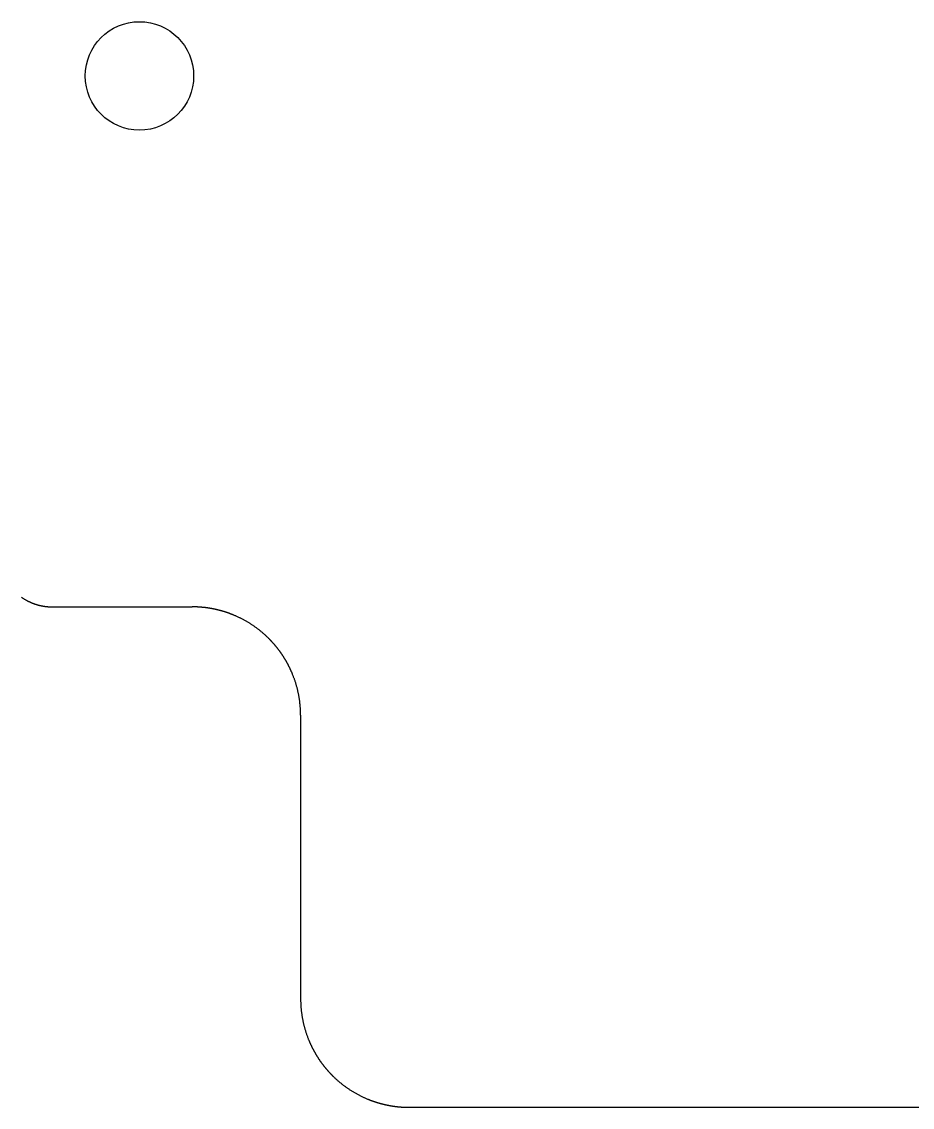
# Model space of a CAD drawing. Header units: millimetres. Extents: x -10 to 277, y -95 to 18.
# Drawn here: x 226.43 to 242.87, y -95.23 to -75.2 of the extents above; entities that cross this region are included whole.
import ezdxf

# ---------------------------------------------------------------- set-up
doc = ezdxf.new("R2010")
doc.units = ezdxf.units.MM
doc.header["$MEASUREMENT"] = 0
doc.layers.add('BLACK', color=7, linetype='CONTINUOUS')
doc.layers.add('Edge.Cuts', color=53, linetype='CONTINUOUS')

msp = doc.modelspace()

# ---------------------------------------------------------------- linework, layer by layer
at = {"layer": 'BLACK'}
msp.add_circle((228.6, -76.2), 1, dxfattribs=at)
at = {"layer": 'Edge.Cuts', "linetype": 'Continuous'}
for p, q in [((226.420351, -85.815502), (226.427717, -85.820576)), ((226.427717, -85.820576), (226.435129, -85.825585)), ((226.435129, -85.825585), (226.442586, -85.830527)), ((226.442586, -85.830527), (226.450086, -85.835403)), ((226.450086, -85.835403), (226.457631, -85.840211)), ((226.457631, -85.840211), (226.465218, -85.844953)), ((226.465218, -85.844953), (226.472848, -85.849626)), ((226.472848, -85.849626), (226.48052, -85.854231)), ((226.48052, -85.854231), (226.488233, -85.858768)), ((226.488233, -85.858768), (226.495986, -85.863235)), ((226.495986, -85.863235), (226.503779, -85.867634)), ((226.503779, -85.867634), (226.511611, -85.871962)), ((226.511611, -85.871962), (226.519482, -85.87622)), ((226.519482, -85.87622), (226.523431, -85.878323)), ((226.523431, -85.878323), (226.52739, -85.880408)), ((226.52739, -85.880408), (226.531358, -85.882476)), ((226.531358, -85.882476), (226.535336, -85.884525)), ((226.535336, -85.884525), (226.539323, -85.886557)), ((226.539323, -85.886557), (226.543318, -85.888571)), ((226.543318, -85.888571), (226.547323, -85.890567)), ((226.547323, -85.890567), (226.551336, -85.892546)), ((226.551336, -85.892546), (226.555359, -85.894506)), ((226.555359, -85.894506), (226.55939, -85.896448)), ((226.55939, -85.896448), (226.563429, -85.898372)), ((226.563429, -85.898372), (226.567478, -85.900278)), ((226.567478, -85.900278), (226.571534, -85.902166)), ((226.571534, -85.902166), (226.575599, -85.904036)), ((226.575599, -85.904036), (226.579673, -85.905888)), ((226.579673, -85.905888), (226.583754, -85.907721)), ((226.583754, -85.907721), (226.587844, -85.909536)), ((226.587844, -85.909536), (226.591942, -85.911333)), ((226.591942, -85.911333), (226.596047, -85.913112)), ((226.596047, -85.913112), (226.600161, -85.914872)), ((226.600161, -85.914872), (226.604282, -85.916613)), ((226.604282, -85.916613), (226.608411, -85.918336)), ((226.608411, -85.918336), (226.612548, -85.920041)), ((226.612548, -85.920041), (226.616692, -85.921727)), ((226.616692, -85.921727), (226.620843, -85.923395)), ((226.620843, -85.923395), (226.625003, -85.925044)), ((226.625003, -85.925044), (226.629168, -85.926674)), ((226.629168, -85.926674), (226.633342, -85.928286)), ((226.633342, -85.928286), (226.637522, -85.929878)), ((226.637522, -85.929878), (226.64171, -85.931453)), ((226.64171, -85.931453), (226.645904, -85.933008)), ((226.645904, -85.933008), (226.650106, -85.934545)), ((226.650106, -85.934545), (226.654314, -85.936063)), ((226.654314, -85.936063), (226.658529, -85.937562)), ((226.658529, -85.937562), (226.66275, -85.939041)), ((226.66275, -85.939041), (226.666978, -85.940503)), ((226.666978, -85.940503), (226.671212, -85.941945)), ((226.671212, -85.941945), (226.675453, -85.943368)), ((226.675453, -85.943368), (226.679699, -85.944772)), ((226.679699, -85.944772), (226.683953, -85.946157)), ((226.683953, -85.946157), (226.688211, -85.947523)), ((226.688211, -85.947523), (226.692477, -85.94887)), ((226.692477, -85.94887), (226.696747, -85.950198)), ((226.696747, -85.950198), (226.701024, -85.951507)), ((226.701024, -85.951507), (226.705306, -85.952797)), ((226.705306, -85.952797), (226.709595, -85.954067)), ((226.709595, -85.954067), (226.713888, -85.955318)), ((226.713888, -85.955318), (226.718188, -85.95655)), ((226.718188, -85.95655), (226.722492, -85.957763)), ((226.722492, -85.957763), (226.726802, -85.958956)), ((226.726802, -85.958956), (226.731117, -85.96013)), ((226.731117, -85.96013), (226.735438, -85.961285)), ((226.735438, -85.961285), (226.739762, -85.96242)), ((226.739762, -85.96242), (226.744093, -85.963536)), ((226.744093, -85.963536), (226.748428, -85.964632)), ((226.748428, -85.964632), (226.752768, -85.96571)), ((226.752768, -85.96571), (226.757112, -85.966767)), ((226.757112, -85.966767), (226.761462, -85.967805)), ((226.761462, -85.967805), (226.765816, -85.968824)), ((226.765816, -85.968824), (226.770175, -85.969823)), ((226.770175, -85.969823), (226.774537, -85.970803)), ((226.774537, -85.970803), (226.778905, -85.971763)), ((226.778905, -85.971763), (226.783275, -85.972704)), ((226.783275, -85.972704), (226.787651, -85.973625)), ((226.787651, -85.973625), (226.79203, -85.974526)), ((226.79203, -85.974526), (226.796414, -85.975408)), ((226.796414, -85.975408), (226.800801, -85.97627)), ((226.800801, -85.97627), (226.805193, -85.977113)), ((226.805193, -85.977113), (226.809587, -85.977935)), ((226.809587, -85.977935), (226.813987, -85.978739)), ((226.813987, -85.978739), (226.818388, -85.979522)), ((226.818388, -85.979522), (226.822795, -85.980286)), ((226.822795, -85.980286), (226.827203, -85.98103)), ((226.827203, -85.98103), (226.831616, -85.981754)), ((226.831616, -85.981754), (226.836031, -85.982459)), ((226.836031, -85.982459), (226.840451, -85.983144)), ((226.840451, -85.983144), (226.844872, -85.983809)), ((226.844872, -85.983809), (226.849298, -85.984454)), ((226.849298, -85.984454), (226.853725, -85.985079)), ((226.853725, -85.985079), (226.858157, -85.985685)), ((226.858157, -85.985685), (226.86259, -85.986271)), ((226.86259, -85.986271), (226.867027, -85.986837)), ((226.867027, -85.986837), (226.871465, -85.987383)), ((226.871465, -85.987383), (226.875908, -85.98791)), ((226.875908, -85.98791), (226.880351, -85.988416)), ((226.880351, -85.988416), (226.884798, -85.988903)), ((226.884798, -85.988903), (226.889246, -85.989369)), ((226.889246, -85.989369), (226.893698, -85.989816)), ((226.893698, -85.989816), (226.89815, -85.990243)), ((226.89815, -85.990243), (226.902607, -85.99065)), ((226.902607, -85.99065), (226.907063, -85.991037)), ((226.907063, -85.991037), (226.911523, -85.991404)), ((226.911523, -85.991404), (226.915984, -85.991752)), ((226.915984, -85.991752), (226.920448, -85.992079)), ((226.920448, -85.992079), (226.924912, -85.992386)), ((226.924912, -85.992386), (226.929379, -85.992674)), ((226.929379, -85.992674), (226.933846, -85.992941)), ((226.933846, -85.992941), (226.938317, -85.993189)), ((226.938317, -85.993189), (226.942787, -85.993416)), ((226.942787, -85.993416), (226.94726, -85.993624)), ((226.94726, -85.993624), (226.951733, -85.993811)), ((226.951733, -85.993811), (226.956209, -85.993979)), ((226.956209, -85.993979), (226.960684, -85.994127)), ((226.960684, -85.994127), (226.965162, -85.994254)), ((226.965162, -85.994254), (226.96964, -85.994362)), ((226.96964, -85.994362), (226.97412, -85.994449)), ((226.97412, -85.994449), (226.978599, -85.994517)), ((226.978599, -85.994517), (226.983081, -85.994565)), ((226.983081, -85.994565), (226.9915, -85.9946)), ((226.9915, -85.9946), (229.575, -85.9946)), ((229.577309, -85.994601), (229.575, -85.9946)), ((229.58364, -85.994619), (229.577309, -85.994601)), ((229.589969, -85.994656), (229.58364, -85.994619)), ((229.596299, -85.994713), (229.589969, -85.994656)), ((229.602627, -85.994791), (229.596299, -85.994713)), ((229.608957, -85.994888), (229.602627, -85.994791)), ((229.615284, -85.995005), (229.608957, -85.994888)), ((229.621612, -85.995143), (229.615284, -85.995005)), ((229.627937, -85.9953), (229.621612, -85.995143)), ((229.634264, -85.995477), (229.627937, -85.9953)), ((229.640588, -85.995675), (229.634264, -85.995477)), ((229.646912, -85.995892), (229.640588, -85.995675)), ((229.653235, -85.996129), (229.646912, -85.995892)), ((229.659557, -85.996387), (229.653235, -85.996129)), ((229.665877, -85.996664), (229.659557, -85.996387)), ((229.672198, -85.996961), (229.665877, -85.996664)), ((229.678516, -85.997278), (229.672198, -85.996961)), ((229.684834, -85.997616), (229.678516, -85.997278)), ((229.69115, -85.997973), (229.684834, -85.997616)), ((229.697465, -85.99835), (229.69115, -85.997973)), ((229.703778, -85.998747), (229.697465, -85.99835)), ((229.710091, -85.999164), (229.703778, -85.998747)), ((229.7164, -85.999601), (229.710091, -85.999164)), ((229.72271, -86.000058), (229.7164, -85.999601)), ((229.729017, -86.000535), (229.72271, -86.000058)), ((229.735323, -86.001032), (229.729017, -86.000535)), ((229.741627, -86.001549), (229.735323, -86.001032)), ((229.74793, -86.002085), (229.741627, -86.001549)), ((229.754229, -86.002642), (229.74793, -86.002085)), ((229.760528, -86.003219), (229.754229, -86.002642)), ((229.766824, -86.003815), (229.760528, -86.003219)), ((229.773119, -86.004431), (229.766824, -86.003815)), ((229.779411, -86.005068), (229.773119, -86.004431)), ((229.785702, -86.005724), (229.779411, -86.005068)), ((229.79199, -86.0064), (229.785702, -86.005724)), ((229.798276, -86.007096), (229.79199, -86.0064)), ((229.804559, -86.007812), (229.798276, -86.007096)), ((229.810841, -86.008547), (229.804559, -86.007812)), ((229.81712, -86.009303), (229.810841, -86.008547)), ((229.823397, -86.010078), (229.81712, -86.009303)), ((229.82967, -86.010874), (229.823397, -86.010078)), ((229.835942, -86.011689), (229.82967, -86.010874)), ((229.84221, -86.012524), (229.835942, -86.011689)), ((229.848477, -86.013379), (229.84221, -86.012524)), ((229.854739, -86.014253), (229.848477, -86.013379)), ((229.861, -86.015148), (229.854739, -86.014253)), ((229.867257, -86.016062), (229.861, -86.015148)), ((229.873512, -86.016996), (229.867257, -86.016062)), ((229.879764, -86.017949), (229.873512, -86.016996)), ((229.886013, -86.018923), (229.879764, -86.017949)), ((229.892258, -86.019916), (229.886013, -86.018923)), ((229.8985, -86.020929), (229.892258, -86.019916)), ((229.904739, -86.021962), (229.8985, -86.020929)), ((229.910975, -86.023015), (229.904739, -86.021962)), ((229.917207, -86.024087), (229.910975, -86.023015)), ((229.923436, -86.025179), (229.917207, -86.024087)), ((229.929661, -86.026291), (229.923436, -86.025179)), ((229.935884, -86.027422), (229.929661, -86.026291)), ((229.942102, -86.028573), (229.935884, -86.027422)), ((229.948317, -86.029744), (229.942102, -86.028573)), ((229.954528, -86.030934), (229.948317, -86.029744)), ((229.960735, -86.032144), (229.954528, -86.030934)), ((229.966938, -86.033374), (229.960735, -86.032144)), ((229.973138, -86.034623), (229.966938, -86.033374)), ((229.979333, -86.035892), (229.973138, -86.034623)), ((229.985525, -86.037181), (229.979333, -86.035892)), ((229.991712, -86.038489), (229.985525, -86.037181)), ((229.997896, -86.039816), (229.991712, -86.038489)), ((230.004075, -86.041164), (229.997896, -86.039816)), ((230.01025, -86.04253), (230.004075, -86.041164)), ((230.01642, -86.043917), (230.01025, -86.04253)), ((230.022587, -86.045323), (230.01642, -86.043917)), ((230.028748, -86.046748), (230.022587, -86.045323)), ((230.034906, -86.048193), (230.028748, -86.046748)), ((230.041058, -86.049657), (230.034906, -86.048193)), ((230.047207, -86.051141), (230.041058, -86.049657)), ((230.05335, -86.052644), (230.047207, -86.051141)), ((230.059489, -86.054167), (230.05335, -86.052644)), ((230.065622, -86.055709), (230.059489, -86.054167)), ((230.071751, -86.05727), (230.065622, -86.055709)), ((230.077875, -86.058851), (230.071751, -86.05727)), ((230.083995, -86.060451), (230.077875, -86.058851)), ((230.090108, -86.062071), (230.083995, -86.060451)), ((230.096217, -86.06371), (230.090108, -86.062071)), ((230.102321, -86.065368), (230.096217, -86.06371)), ((230.10842, -86.067046), (230.102321, -86.065368)), ((230.114512, -86.068742), (230.10842, -86.067046)), ((230.1206, -86.070459), (230.114512, -86.068742)), ((230.126683, -86.072194), (230.1206, -86.070459)), ((230.13276, -86.073949), (230.126683, -86.072194)), ((230.138831, -86.075722), (230.13276, -86.073949)), ((230.144897, -86.077515), (230.138831, -86.075722)), ((230.150957, -86.079328), (230.144897, -86.077515)), ((230.157011, -86.081159), (230.150957, -86.079328)), ((230.16306, -86.08301), (230.157011, -86.081159)), ((230.169103, -86.084879), (230.16306, -86.08301)), ((230.175139, -86.086768), (230.169103, -86.084879)), ((230.18117, -86.088676), (230.175139, -86.086768)), ((230.187195, -86.090603), (230.18117, -86.088676)), ((230.193214, -86.092549), (230.187195, -86.090603)), ((230.199226, -86.094514), (230.193214, -86.092549)), ((230.205232, -86.096498), (230.199226, -86.094514)), ((230.211232, -86.098501), (230.205232, -86.096498)), ((230.217226, -86.100523), (230.211232, -86.098501)), ((230.223213, -86.102564), (230.217226, -86.100523)), ((230.229194, -86.104624), (230.223213, -86.102564)), ((230.235168, -86.106702), (230.229194, -86.104624)), ((230.241136, -86.1088), (230.235168, -86.106702)), ((230.247097, -86.110916), (230.241136, -86.1088)), ((230.253052, -86.113052), (230.247097, -86.110916)), ((230.258999, -86.115206), (230.253052, -86.113052)), ((230.26494, -86.117379), (230.258999, -86.115206)), ((230.270874, -86.119571), (230.26494, -86.117379)), ((230.276801, -86.121781), (230.270874, -86.119571)), ((230.282721, -86.12401), (230.276801, -86.121781)), ((230.288633, -86.126258), (230.282721, -86.12401)), ((230.294539, -86.128525), (230.288633, -86.126258)), ((230.300438, -86.13081), (230.294539, -86.128525)), ((230.306329, -86.133114), (230.300438, -86.13081)), ((230.312213, -86.135437), (230.306329, -86.133114)), ((230.318089, -86.137778), (230.312213, -86.135437)), ((230.323958, -86.140138), (230.318089, -86.137778)), ((230.32982, -86.142516), (230.323958, -86.140138)), ((230.335674, -86.144913), (230.32982, -86.142516)), ((230.34152, -86.147328), (230.335674, -86.144913)), ((230.35319, -86.152214), (230.34152, -86.147328)), ((230.364829, -86.157173), (230.35319, -86.152214)), ((230.376436, -86.162206), (230.364829, -86.157173)), ((230.38801, -86.167313), (230.376436, -86.162206)), ((230.399552, -86.172492), (230.38801, -86.167313)), ((230.411061, -86.177744), (230.399552, -86.172492)), ((230.422537, -86.183069), (230.411061, -86.177744)), ((230.433978, -86.188466), (230.422537, -86.183069)), ((230.445385, -86.193935), (230.433978, -86.188466)), ((230.456757, -86.199476), (230.445385, -86.193935)), ((230.468093, -86.205089), (230.456757, -86.199476)), ((230.479394, -86.210774), (230.468093, -86.205089)), ((230.490658, -86.216529), (230.479394, -86.210774)), ((230.501885, -86.222356), (230.490658, -86.216529)), ((230.513075, -86.228253), (230.501885, -86.222356)), ((230.524228, -86.234221), (230.513075, -86.228253)), ((230.535342, -86.24026), (230.524228, -86.234221)), ((230.546417, -86.246368), (230.535342, -86.24026)), ((230.557454, -86.252546), (230.546417, -86.246368)), ((230.568451, -86.258794), (230.557454, -86.252546)), ((230.579408, -86.26511), (230.568451, -86.258794)), ((230.590324, -86.271496), (230.579408, -86.26511)), ((230.6012, -86.277951), (230.590324, -86.271496)), ((230.612034, -86.284474), (230.6012, -86.277951)), ((230.622827, -86.291066), (230.612034, -86.284474)), ((230.633578, -86.297725), (230.622827, -86.291066)), ((230.644286, -86.304452), (230.633578, -86.297725)), ((230.654951, -86.311247), (230.644286, -86.304452)), ((230.665572, -86.318109), (230.654951, -86.311247)), ((230.67615, -86.325037), (230.665572, -86.318109)), ((230.686684, -86.332033), (230.67615, -86.325037)), ((230.697173, -86.339094), (230.686684, -86.332033)), ((230.707617, -86.346222), (230.697173, -86.339094)), ((230.718016, -86.353416), (230.707617, -86.346222)), ((230.728368, -86.360675), (230.718016, -86.353416)), ((230.738675, -86.367999), (230.728368, -86.360675)), ((230.748935, -86.375389), (230.738675, -86.367999)), ((230.759148, -86.382843), (230.748935, -86.375389)), ((230.769313, -86.390361), (230.759148, -86.382843)), ((230.779431, -86.397944), (230.769313, -86.390361)), ((230.7895, -86.40559), (230.779431, -86.397944)), ((230.799521, -86.4133), (230.7895, -86.40559)), ((230.809493, -86.421074), (230.799521, -86.4133)), ((230.819416, -86.42891), (230.809493, -86.421074)), ((230.829289, -86.436809), (230.819416, -86.42891)), ((230.839113, -86.44477), (230.829289, -86.436809)), ((230.848885, -86.452794), (230.839113, -86.44477)), ((230.858607, -86.460879), (230.848885, -86.452794)), ((230.868278, -86.469026), (230.858607, -86.460879)), ((230.877898, -86.477234), (230.868278, -86.469026)), ((230.887466, -86.485503), (230.877898, -86.477234)), ((230.896982, -86.493832), (230.887466, -86.485503)), ((230.906445, -86.502222), (230.896982, -86.493832)), ((230.915855, -86.510672), (230.906445, -86.502222)), ((230.925213, -86.519182), (230.915855, -86.510672)), ((230.934517, -86.527751), (230.925213, -86.519182)), ((230.943767, -86.53638), (230.934517, -86.527751)), ((230.952963, -86.545067), (230.943767, -86.53638)), ((230.962104, -86.553813), (230.952963, -86.545067)), ((230.971191, -86.562618), (230.962104, -86.553813)), ((230.980223, -86.57148), (230.971191, -86.562618)), ((230.9892, -86.5804), (230.980223, -86.57148)), ((230.990831, -86.582033), (230.9892, -86.5804)), ((230.995296, -86.586523), (230.990831, -86.582033)), ((230.999746, -86.591025), (230.995296, -86.586523)), ((231.004182, -86.595542), (230.999746, -86.591025)), ((231.008602, -86.600072), (231.004182, -86.595542)), ((231.013009, -86.604616), (231.008602, -86.600072)), ((231.0174, -86.609174), (231.013009, -86.604616)), ((231.021778, -86.613746), (231.0174, -86.609174)), ((231.02614, -86.61833), (231.021778, -86.613746)), ((231.030489, -86.622929), (231.02614, -86.61833)), ((231.034821, -86.627541), (231.030489, -86.622929)), ((231.03914, -86.632167), (231.034821, -86.627541)), ((231.043443, -86.636806), (231.03914, -86.632167)), ((231.047733, -86.641459), (231.043443, -86.636806)), ((231.052006, -86.646125), (231.047733, -86.641459)), ((231.056265, -86.650804), (231.052006, -86.646125)), ((231.060509, -86.655496), (231.056265, -86.650804)), ((231.064738, -86.660203), (231.060509, -86.655496)), ((231.068952, -86.664922), (231.064738, -86.660203)), ((231.073151, -86.669654), (231.068952, -86.664922)), ((231.077335, -86.674399), (231.073151, -86.669654)), ((231.081504, -86.679158), (231.077335, -86.674399)), ((231.085657, -86.683929), (231.081504, -86.679158)), ((231.089796, -86.688714), (231.085657, -86.683929)), ((231.093918, -86.693511), (231.089796, -86.688714)), ((231.098027, -86.698322), (231.093918, -86.693511)), ((231.102119, -86.703145), (231.098027, -86.698322)), ((231.106196, -86.707982), (231.102119, -86.703145)), ((231.110258, -86.71283), (231.106196, -86.707982)), ((231.114304, -86.717693), (231.110258, -86.71283)), ((231.118335, -86.722566), (231.114304, -86.717693)), ((231.122351, -86.727454), (231.118335, -86.722566)), ((231.12635, -86.732353), (231.122351, -86.727454)), ((231.130335, -86.737266), (231.12635, -86.732353)), ((231.134303, -86.74219), (231.130335, -86.737266)), ((231.138256, -86.747128), (231.134303, -86.74219)), ((231.142193, -86.752077), (231.138256, -86.747128)), ((231.146115, -86.75704), (231.142193, -86.752077)), ((231.150021, -86.762014), (231.146115, -86.75704)), ((231.153911, -86.767001), (231.150021, -86.762014)), ((231.157785, -86.771999), (231.153911, -86.767001)), ((231.161644, -86.777011), (231.157785, -86.771999)), ((231.165486, -86.782034), (231.161644, -86.777011)), ((231.169313, -86.787069), (231.165486, -86.782034)), ((231.173123, -86.792116), (231.169313, -86.787069)), ((231.176918, -86.797176), (231.173123, -86.792116)), ((231.180696, -86.802247), (231.176918, -86.797176)), ((231.184459, -86.807331), (231.180696, -86.802247)), ((231.188205, -86.812426), (231.184459, -86.807331)), ((231.191936, -86.817533), (231.188205, -86.812426)), ((231.19565, -86.822652), (231.191936, -86.817533)), ((231.199348, -86.827783), (231.19565, -86.822652)), ((231.203029, -86.832924), (231.199348, -86.827783)), ((231.206695, -86.838079), (231.203029, -86.832924)), ((231.210343, -86.843244), (231.206695, -86.838079)), ((231.213976, -86.848421), (231.210343, -86.843244)), ((231.217592, -86.853609), (231.213976, -86.848421)), ((231.221192, -86.858809), (231.217592, -86.853609)), ((231.224775, -86.86402), (231.221192, -86.858809)), ((231.228343, -86.869243), (231.224775, -86.86402)), ((231.231893, -86.874476), (231.228343, -86.869243)), ((231.235427, -86.879721), (231.231893, -86.874476)), ((231.238944, -86.884977), (231.235427, -86.879721)), ((231.242444, -86.890245), (231.238944, -86.884977)), ((231.245928, -86.895523), (231.242444, -86.890245)), ((231.249396, -86.900813), (231.245928, -86.895523)), ((231.252846, -86.906113), (231.249396, -86.900813)), ((231.25628, -86.911424), (231.252846, -86.906113)), ((231.259696, -86.916746), (231.25628, -86.911424)), ((231.263097, -86.922079), (231.259696, -86.916746)), ((231.26648, -86.927422), (231.263097, -86.922079)), ((231.269846, -86.932777), (231.26648, -86.927422)), ((231.273195, -86.938142), (231.269846, -86.932777)), ((231.276528, -86.943518), (231.273195, -86.938142)), ((231.279843, -86.948904), (231.276528, -86.943518)), ((231.283142, -86.954301), (231.279843, -86.948904)), ((231.286423, -86.959707), (231.283142, -86.954301)), ((231.289687, -86.965125), (231.286423, -86.959707)), ((231.292934, -86.970553), (231.289687, -86.965125)), ((231.296164, -86.975991), (231.292934, -86.970553)), ((231.299376, -86.981439), (231.296164, -86.975991)), ((231.302572, -86.986898), (231.299376, -86.981439)), ((231.30575, -86.992366), (231.302572, -86.986898)), ((231.308911, -86.997845), (231.30575, -86.992366)), ((231.312055, -87.003333), (231.308911, -86.997845)), ((231.315181, -87.008832), (231.312055, -87.003333)), ((231.31829, -87.01434), (231.315181, -87.008832)), ((231.321381, -87.019859), (231.31829, -87.01434)), ((231.324455, -87.025387), (231.321381, -87.019859)), ((231.327512, -87.030925), (231.324455, -87.025387)), ((231.33055, -87.036472), (231.327512, -87.030925)), ((231.333572, -87.042029), (231.33055, -87.036472)), ((231.336576, -87.047596), (231.333572, -87.042029)), ((231.339562, -87.053172), (231.336576, -87.047596)), ((231.34253, -87.058757), (231.339562, -87.053172)), ((231.345482, -87.064353), (231.34253, -87.058757)), ((231.348415, -87.069957), (231.345482, -87.064353)), ((231.35133, -87.07557), (231.348415, -87.069957)), ((231.354228, -87.081193), (231.35133, -87.07557)), ((231.357108, -87.086825), (231.354228, -87.081193)), ((231.35997, -87.092466), (231.357108, -87.086825)), ((231.362815, -87.098116), (231.35997, -87.092466)), ((231.365641, -87.103775), (231.362815, -87.098116)), ((231.36845, -87.109443), (231.365641, -87.103775)), ((231.37124, -87.11512), (231.36845, -87.109443)), ((231.374013, -87.120806), (231.37124, -87.11512)), ((231.376767, -87.1265), (231.374013, -87.120806)), ((231.379504, -87.132203), (231.376767, -87.1265)), ((231.382223, -87.137915), (231.379504, -87.132203)), ((231.384923, -87.143635), (231.382223, -87.137915)), ((231.387606, -87.149364), (231.384923, -87.143635)), ((231.39027, -87.155101), (231.387606, -87.149364)), ((231.392916, -87.160847), (231.39027, -87.155101)), ((231.395544, -87.166601), (231.392916, -87.160847)), ((231.398154, -87.172363), (231.395544, -87.166601)), ((231.400746, -87.178134), (231.398154, -87.172363)), ((231.403319, -87.183912), (231.400746, -87.178134)), ((231.405874, -87.189699), (231.403319, -87.183912)), ((231.408411, -87.195494), (231.405874, -87.189699)), ((231.410929, -87.201297), (231.408411, -87.195494)), ((231.413429, -87.207108), (231.410929, -87.201297)), ((231.415911, -87.212926), (231.413429, -87.207108)), ((231.418374, -87.218753), (231.415911, -87.212926)), ((231.420819, -87.224587), (231.418374, -87.218753)), ((231.423245, -87.230429), (231.420819, -87.224587)), ((231.428042, -87.242135), (231.423245, -87.230429)), ((231.432765, -87.253872), (231.428042, -87.242135)), ((231.437414, -87.265638), (231.432765, -87.253872)), ((231.441988, -87.277433), (231.437414, -87.265638)), ((231.446487, -87.289256), (231.441988, -87.277433)), ((231.450912, -87.301108), (231.446487, -87.289256)), ((231.455261, -87.312987), (231.450912, -87.301108)), ((231.459535, -87.324894), (231.455261, -87.312987)), ((231.463734, -87.336827), (231.459535, -87.324894)), ((231.467857, -87.348786), (231.463734, -87.336827)), ((231.471904, -87.360771), (231.467857, -87.348786)), ((231.475875, -87.372781), (231.471904, -87.360771)), ((231.479771, -87.384815), (231.475875, -87.372781)), ((231.48359, -87.396874), (231.479771, -87.384815)), ((231.487332, -87.408956), (231.48359, -87.396874)), ((231.490998, -87.421062), (231.487332, -87.408956)), ((231.494587, -87.43319), (231.490998, -87.421062)), ((231.4981, -87.445341), (231.494587, -87.43319)), ((231.501535, -87.457513), (231.4981, -87.445341)), ((231.504894, -87.469706), (231.501535, -87.457513)), ((231.508175, -87.48192), (231.504894, -87.469706)), ((231.511379, -87.494154), (231.508175, -87.48192)), ((231.514505, -87.506409), (231.511379, -87.494154)), ((231.517553, -87.518682), (231.514505, -87.506409)), ((231.520524, -87.530974), (231.517553, -87.518682)), ((231.523417, -87.543284), (231.520524, -87.530974)), ((231.526232, -87.555612), (231.523417, -87.543284)), ((231.528969, -87.567958), (231.526232, -87.555612)), ((231.531628, -87.58032), (231.528969, -87.567958)), ((231.534208, -87.592698), (231.531628, -87.58032)), ((231.53671, -87.605093), (231.534208, -87.592698)), ((231.539134, -87.617502), (231.53671, -87.605093)), ((231.541479, -87.629927), (231.539134, -87.617502)), ((231.543745, -87.642366), (231.541479, -87.629927)), ((231.545933, -87.654819), (231.543745, -87.642366)), ((231.548041, -87.667285), (231.545933, -87.654819)), ((231.550071, -87.679764), (231.548041, -87.667285)), ((231.552022, -87.692256), (231.550071, -87.679764)), ((231.553894, -87.70476), (231.552022, -87.692256)), ((231.555686, -87.717275), (231.553894, -87.70476)), ((231.5574, -87.729802), (231.555686, -87.717275)), ((231.559034, -87.742339), (231.5574, -87.729802)), ((231.560589, -87.754886), (231.559034, -87.742339)), ((231.562064, -87.767443), (231.560589, -87.754886)), ((231.56346, -87.780008), (231.562064, -87.767443)), ((231.564777, -87.792583), (231.56346, -87.780008)), ((231.566014, -87.805166), (231.564777, -87.792583)), ((231.567171, -87.817757), (231.566014, -87.805166)), ((231.568249, -87.830355), (231.567171, -87.817757)), ((231.569247, -87.84296), (231.568249, -87.830355)), ((231.570166, -87.855572), (231.569247, -87.84296)), ((231.571004, -87.86819), (231.570166, -87.855572)), ((231.571763, -87.880813), (231.571004, -87.86819)), ((231.572442, -87.893441), (231.571763, -87.880813)), ((231.573042, -87.906074), (231.572442, -87.893441)), ((231.573561, -87.918711), (231.573042, -87.906074)), ((231.574001, -87.931352), (231.573561, -87.918711)), ((231.57436, -87.943997), (231.574001, -87.931352)), ((231.57464, -87.956644), (231.57436, -87.943997)), ((231.57484, -87.969294), (231.57464, -87.956644)), ((231.57496, -87.981946), (231.57484, -87.969294)), ((231.575, -87.9946), (231.57496, -87.981946)), ((231.575, -87.9946), (231.575, -93.226)), ((231.575, -93.226), (231.57504, -93.238654)), ((231.57504, -93.238654), (231.57516, -93.251306)), ((231.57516, -93.251306), (231.57536, -93.263956)), ((231.57536, -93.263956), (231.57564, -93.276603)), ((231.57564, -93.276603), (231.575999, -93.289248)), ((231.575999, -93.289248), (231.576439, -93.301889)), ((231.576439, -93.301889), (231.576958, -93.314526)), ((231.576958, -93.314526), (231.577558, -93.327159)), ((231.577558, -93.327159), (231.578237, -93.339787)), ((231.578237, -93.339787), (231.578996, -93.35241)), ((231.578996, -93.35241), (231.579834, -93.365028)), ((231.579834, -93.365028), (231.580753, -93.37764)), ((231.580753, -93.37764), (231.581751, -93.390245)), ((231.581751, -93.390245), (231.582829, -93.402843)), ((231.582829, -93.402843), (231.583986, -93.415434)), ((231.583986, -93.415434), (231.585223, -93.428017)), ((231.585223, -93.428017), (231.58654, -93.440592)), ((231.58654, -93.440592), (231.587936, -93.453157)), ((231.587936, -93.453157), (231.589411, -93.465714)), ((231.589411, -93.465714), (231.590966, -93.478261)), ((231.590966, -93.478261), (231.5926, -93.490798)), ((231.5926, -93.490798), (231.594314, -93.503325)), ((231.594314, -93.503325), (231.596106, -93.51584)), ((231.596106, -93.51584), (231.597978, -93.528344)), ((231.597978, -93.528344), (231.599929, -93.540836)), ((231.599929, -93.540836), (231.601959, -93.553315)), ((231.601959, -93.553315), (231.604067, -93.565781)), ((231.604067, -93.565781), (231.606255, -93.578234)), ((231.606255, -93.578234), (231.608521, -93.590673)), ((231.608521, -93.590673), (231.610866, -93.603098)), ((231.610866, -93.603098), (231.61329, -93.615507)), ((231.61329, -93.615507), (231.615792, -93.627902)), ((231.615792, -93.627902), (231.618372, -93.64028)), ((231.618372, -93.64028), (231.621031, -93.652642)), ((231.621031, -93.652642), (231.623768, -93.664988)), ((231.623768, -93.664988), (231.626583, -93.677316)), ((231.626583, -93.677316), (231.629476, -93.689626)), ((231.629476, -93.689626), (231.632447, -93.701918)), ((231.632447, -93.701918), (231.635495, -93.714191)), ((231.635495, -93.714191), (231.638621, -93.726446)), ((231.638621, -93.726446), (231.641825, -93.73868)), ((231.641825, -93.73868), (231.645106, -93.750894)), ((231.645106, -93.750894), (231.648465, -93.763087)), ((231.648465, -93.763087), (231.6519, -93.775259)), ((231.6519, -93.775259), (231.655413, -93.78741)), ((231.655413, -93.78741), (231.659002, -93.799538)), ((231.659002, -93.799538), (231.662668, -93.811644)), ((231.662668, -93.811644), (231.66641, -93.823726)), ((231.66641, -93.823726), (231.670229, -93.835785)), ((231.670229, -93.835785), (231.674125, -93.847819)), ((231.674125, -93.847819), (231.678096, -93.859829)), ((231.678096, -93.859829), (231.682143, -93.871814)), ((231.682143, -93.871814), (231.686266, -93.883773)), ((231.686266, -93.883773), (231.690465, -93.895706)), ((231.690465, -93.895706), (231.694739, -93.907613)), ((231.694739, -93.907613), (231.699088, -93.919492)), ((231.699088, -93.919492), (231.703513, -93.931344)), ((231.703513, -93.931344), (231.708012, -93.943167)), ((231.708012, -93.943167), (231.712586, -93.954962)), ((231.712586, -93.954962), (231.717235, -93.966728)), ((231.717235, -93.966728), (231.721958, -93.978465)), ((231.721958, -93.978465), (231.726755, -93.990171)), ((231.726755, -93.990171), (231.729181, -93.996013)), ((231.729181, -93.996013), (231.731626, -94.001847)), ((231.731626, -94.001847), (231.734089, -94.007674)), ((231.734089, -94.007674), (231.736571, -94.013492)), ((231.736571, -94.013492), (231.739071, -94.019303)), ((231.739071, -94.019303), (231.741589, -94.025106)), ((231.741589, -94.025106), (231.744126, -94.030901)), ((231.744126, -94.030901), (231.746681, -94.036688)), ((231.746681, -94.036688), (231.749254, -94.042466)), ((231.749254, -94.042466), (231.751846, -94.048237)), ((231.751846, -94.048237), (231.754456, -94.053999)), ((231.754456, -94.053999), (231.757084, -94.059753)), ((231.757084, -94.059753), (231.75973, -94.065499)), ((231.75973, -94.065499), (231.762394, -94.071236)), ((231.762394, -94.071236), (231.765077, -94.076965)), ((231.765077, -94.076965), (231.767777, -94.082685)), ((231.767777, -94.082685), (231.770496, -94.088397)), ((231.770496, -94.088397), (231.773233, -94.0941)), ((231.773233, -94.0941), (231.775987, -94.099794)), ((231.775987, -94.099794), (231.77876, -94.10548)), ((231.77876, -94.10548), (231.78155, -94.111157)), ((231.78155, -94.111157), (231.784359, -94.116825)), ((231.784359, -94.116825), (231.787185, -94.122484)), ((231.787185, -94.122484), (231.79003, -94.128134)), ((231.79003, -94.128134), (231.792892, -94.133775)), ((231.792892, -94.133775), (231.795772, -94.139407)), ((231.795772, -94.139407), (231.79867, -94.14503)), ((231.79867, -94.14503), (231.801585, -94.150643)), ((231.801585, -94.150643), (231.804518, -94.156247)), ((231.804518, -94.156247), (231.80747, -94.161843)), ((231.80747, -94.161843), (231.810438, -94.167428)), ((231.810438, -94.167428), (231.813424, -94.173004)), ((231.813424, -94.173004), (231.816428, -94.178571)), ((231.816428, -94.178571), (231.81945, -94.184128)), ((231.81945, -94.184128), (231.822488, -94.189675)), ((231.822488, -94.189675), (231.825545, -94.195213)), ((231.825545, -94.195213), (231.828619, -94.200741)), ((231.828619, -94.200741), (231.83171, -94.20626)), ((231.83171, -94.20626), (231.834819, -94.211768)), ((231.834819, -94.211768), (231.837945, -94.217267)), ((231.837945, -94.217267), (231.841089, -94.222755)), ((231.841089, -94.222755), (231.84425, -94.228234)), ((231.84425, -94.228234), (231.847428, -94.233702)), ((231.847428, -94.233702), (231.850624, -94.239161)), ((231.850624, -94.239161), (231.853836, -94.244609)), ((231.853836, -94.244609), (231.857066, -94.250047)), ((231.857066, -94.250047), (231.860313, -94.255475)), ((231.860313, -94.255475), (231.863577, -94.260893)), ((231.863577, -94.260893), (231.866858, -94.266299)), ((231.866858, -94.266299), (231.870157, -94.271696)), ((231.870157, -94.271696), (231.873472, -94.277082)), ((231.873472, -94.277082), (231.876805, -94.282458)), ((231.876805, -94.282458), (231.880154, -94.287823)), ((231.880154, -94.287823), (231.88352, -94.293178)), ((231.88352, -94.293178), (231.886903, -94.298521)), ((231.886903, -94.298521), (231.890304, -94.303854)), ((231.890304, -94.303854), (231.89372, -94.309176)), ((231.89372, -94.309176), (231.897154, -94.314487)), ((231.897154, -94.314487), (231.900604, -94.319787)), ((231.900604, -94.319787), (231.904072, -94.325077)), ((231.904072, -94.325077), (231.907556, -94.330355)), ((231.907556, -94.330355), (231.911056, -94.335623)), ((231.911056, -94.335623), (231.914573, -94.340879)), ((231.914573, -94.340879), (231.918107, -94.346124)), ((231.918107, -94.346124), (231.921657, -94.351357)), ((231.921657, -94.351357), (231.925225, -94.35658)), ((231.925225, -94.35658), (231.928808, -94.361791)), ((231.928808, -94.361791), (231.932408, -94.366991)), ((231.932408, -94.366991), (231.936024, -94.372179)), ((231.936024, -94.372179), (231.939657, -94.377356)), ((231.939657, -94.377356), (231.943305, -94.382521)), ((231.943305, -94.382521), (231.946971, -94.387676)), ((231.946971, -94.387676), (231.950652, -94.392817)), ((231.950652, -94.392817), (231.95435, -94.397948)), ((231.95435, -94.397948), (231.958064, -94.403067)), ((231.958064, -94.403067), (231.961795, -94.408174)), ((231.961795, -94.408174), (231.965541, -94.413269)), ((231.965541, -94.413269), (231.969304, -94.418353)), ((231.969304, -94.418353), (231.973082, -94.423424)), ((231.973082, -94.423424), (231.976877, -94.428484)), ((231.976877, -94.428484), (231.980687, -94.433531)), ((231.980687, -94.433531), (231.984514, -94.438566)), ((231.984514, -94.438566), (231.988356, -94.443589)), ((231.988356, -94.443589), (231.992215, -94.448601)), ((231.992215, -94.448601), (231.996089, -94.453599)), ((231.996089, -94.453599), (231.999979, -94.458586)), ((231.999979, -94.458586), (232.003885, -94.46356)), ((232.003885, -94.46356), (232.007807, -94.468523)), ((232.007807, -94.468523), (232.011744, -94.473472)), ((232.011744, -94.473472), (232.015697, -94.47841)), ((232.015697, -94.47841), (232.019665, -94.483334)), ((232.019665, -94.483334), (232.02365, -94.488247)), ((232.02365, -94.488247), (232.027649, -94.493146)), ((232.027649, -94.493146), (232.031665, -94.498034)), ((232.031665, -94.498034), (232.035696, -94.502907)), ((232.035696, -94.502907), (232.039742, -94.50777)), ((232.039742, -94.50777), (232.043804, -94.512618)), ((232.043804, -94.512618), (232.047881, -94.517455)), ((232.047881, -94.517455), (232.051973, -94.522278)), ((232.051973, -94.522278), (232.056082, -94.527089)), ((232.056082, -94.527089), (232.060204, -94.531886)), ((232.060204, -94.531886), (232.064343, -94.536671)), ((232.064343, -94.536671), (232.068496, -94.541442)), ((232.068496, -94.541442), (232.072665, -94.546201)), ((232.072665, -94.546201), (232.076849, -94.550946)), ((232.076849, -94.550946), (232.081048, -94.555678)), ((232.081048, -94.555678), (232.085262, -94.560397)), ((232.085262, -94.560397), (232.089491, -94.565104)), ((232.089491, -94.565104), (232.093735, -94.569796)), ((232.093735, -94.569796), (232.097994, -94.574475)), ((232.097994, -94.574475), (232.102267, -94.579141)), ((232.102267, -94.579141), (232.106557, -94.583794)), ((232.106557, -94.583794), (232.11086, -94.588433)), ((232.11086, -94.588433), (232.115179, -94.593059)), ((232.115179, -94.593059), (232.119511, -94.597671)), ((232.119511, -94.597671), (232.12386, -94.60227)), ((232.12386, -94.60227), (232.128222, -94.606854)), ((232.128222, -94.606854), (232.1326, -94.611426)), ((232.1326, -94.611426), (232.136991, -94.615984)), ((232.136991, -94.615984), (232.141398, -94.620528)), ((232.141398, -94.620528), (232.145818, -94.625058)), ((232.145818, -94.625058), (232.150254, -94.629575)), ((232.150254, -94.629575), (232.154704, -94.634077)), ((232.154704, -94.634077), (232.159169, -94.638567)), ((232.159169, -94.638567), (232.1608, -94.6402)), ((232.1608, -94.6402), (232.169777, -94.64912)), ((232.169777, -94.64912), (232.178809, -94.657982)), ((232.178809, -94.657982), (232.187896, -94.666787)), ((232.187896, -94.666787), (232.197037, -94.675533)), ((232.197037, -94.675533), (232.206233, -94.68422)), ((232.206233, -94.68422), (232.215483, -94.692849)), ((232.215483, -94.692849), (232.224787, -94.701418)), ((232.224787, -94.701418), (232.234145, -94.709928)), ((232.234145, -94.709928), (232.243555, -94.718378)), ((232.243555, -94.718378), (232.253018, -94.726768)), ((232.253018, -94.726768), (232.262534, -94.735097)), ((232.262534, -94.735097), (232.272102, -94.743366)), ((232.272102, -94.743366), (232.281722, -94.751574)), ((232.281722, -94.751574), (232.291393, -94.759721)), ((232.291393, -94.759721), (232.301115, -94.767806)), ((232.301115, -94.767806), (232.310887, -94.77583)), ((232.310887, -94.77583), (232.320711, -94.783791)), ((232.320711, -94.783791), (232.330584, -94.79169)), ((232.330584, -94.79169), (232.340507, -94.799526)), ((232.340507, -94.799526), (232.350479, -94.8073)), ((232.350479, -94.8073), (232.3605, -94.81501)), ((232.3605, -94.81501), (232.370569, -94.822656)), ((232.370569, -94.822656), (232.380687, -94.830239)), ((232.380687, -94.830239), (232.390852, -94.837757)), ((232.390852, -94.837757), (232.401065, -94.845211)), ((232.401065, -94.845211), (232.411325, -94.852601)), ((232.411325, -94.852601), (232.421632, -94.859925)), ((232.421632, -94.859925), (232.431984, -94.867184)), ((232.431984, -94.867184), (232.442383, -94.874378)), ((232.442383, -94.874378), (232.452827, -94.881506)), ((232.452827, -94.881506), (232.463316, -94.888567)), ((232.463316, -94.888567), (232.47385, -94.895563)), ((232.47385, -94.895563), (232.484428, -94.902491)), ((232.484428, -94.902491), (232.495049, -94.909353)), ((232.495049, -94.909353), (232.505714, -94.916148)), ((232.505714, -94.916148), (232.516422, -94.922875)), ((232.516422, -94.922875), (232.527173, -94.929534)), ((232.527173, -94.929534), (232.537966, -94.936126)), ((232.537966, -94.936126), (232.5488, -94.942649)), ((232.5488, -94.942649), (232.559676, -94.949104)), ((232.559676, -94.949104), (232.570592, -94.95549)), ((232.570592, -94.95549), (232.581549, -94.961806)), ((232.581549, -94.961806), (232.592546, -94.968054)), ((232.592546, -94.968054), (232.603583, -94.974232)), ((232.603583, -94.974232), (232.614658, -94.98034)), ((232.614658, -94.98034), (232.625772, -94.986379)), ((232.625772, -94.986379), (232.636925, -94.992347)), ((232.636925, -94.992347), (232.648115, -94.998244)), ((232.648115, -94.998244), (232.659342, -95.004071)), ((232.659342, -95.004071), (232.670606, -95.009826)), ((232.670606, -95.009826), (232.681907, -95.015511)), ((232.681907, -95.015511), (232.693243, -95.021124)), ((232.693243, -95.021124), (232.704615, -95.026665)), ((232.704615, -95.026665), (232.716022, -95.032134)), ((232.716022, -95.032134), (232.727463, -95.037531)), ((232.727463, -95.037531), (232.738939, -95.042856)), ((232.738939, -95.042856), (232.750448, -95.048108)), ((232.750448, -95.048108), (232.76199, -95.053287)), ((232.76199, -95.053287), (232.773564, -95.058394)), ((232.773564, -95.058394), (232.785171, -95.063427)), ((232.785171, -95.063427), (232.79681, -95.068386)), ((232.79681, -95.068386), (232.80848, -95.073272)), ((232.80848, -95.073272), (232.814326, -95.075687)), ((232.814326, -95.075687), (232.82018, -95.078084)), ((232.82018, -95.078084), (232.826042, -95.080462)), ((232.826042, -95.080462), (232.831911, -95.082822)), ((232.831911, -95.082822), (232.837787, -95.085163)), ((232.837787, -95.085163), (232.843671, -95.087486)), ((232.843671, -95.087486), (232.849562, -95.08979)), ((232.849562, -95.08979), (232.855461, -95.092075)), ((232.855461, -95.092075), (232.861367, -95.094342)), ((232.861367, -95.094342), (232.867279, -95.09659)), ((232.867279, -95.09659), (232.873199, -95.098819)), ((232.873199, -95.098819), (232.879126, -95.101029)), ((232.879126, -95.101029), (232.88506, -95.103221)), ((232.88506, -95.103221), (232.891001, -95.105394)), ((232.891001, -95.105394), (232.896948, -95.107548)), ((232.896948, -95.107548), (232.902903, -95.109684)), ((232.902903, -95.109684), (232.908864, -95.1118)), ((232.908864, -95.1118), (232.914832, -95.113898)), ((232.914832, -95.113898), (232.920806, -95.115976)), ((232.920806, -95.115976), (232.926787, -95.118036)), ((232.926787, -95.118036), (232.932774, -95.120077)), ((232.932774, -95.120077), (232.938768, -95.122099)), ((232.938768, -95.122099), (232.944768, -95.124102)), ((232.944768, -95.124102), (232.950774, -95.126086)), ((232.950774, -95.126086), (232.956786, -95.128051)), ((232.956786, -95.128051), (232.962805, -95.129997)), ((232.962805, -95.129997), (232.96883, -95.131924)), ((232.96883, -95.131924), (232.974861, -95.133832)), ((232.974861, -95.133832), (232.980897, -95.135721)), ((232.980897, -95.135721), (232.98694, -95.13759)), ((232.98694, -95.13759), (232.992989, -95.139441)), ((232.992989, -95.139441), (232.999043, -95.141272)), ((232.999043, -95.141272), (233.005103, -95.143085)), ((233.005103, -95.143085), (233.011169, -95.144878)), ((233.011169, -95.144878), (233.01724, -95.146651)), ((233.01724, -95.146651), (233.023317, -95.148406)), ((233.023317, -95.148406), (233.0294, -95.150141)), ((233.0294, -95.150141), (233.035488, -95.151858)), ((233.035488, -95.151858), (233.04158, -95.153554)), ((233.04158, -95.153554), (233.047679, -95.155232)), ((233.047679, -95.155232), (233.053783, -95.15689)), ((233.053783, -95.15689), (233.059892, -95.158529)), ((233.059892, -95.158529), (233.066005, -95.160149)), ((233.066005, -95.160149), (233.072125, -95.161749)), ((233.072125, -95.161749), (233.078249, -95.16333)), ((233.078249, -95.16333), (233.084378, -95.164891)), ((233.084378, -95.164891), (233.090511, -95.166433)), ((233.090511, -95.166433), (233.09665, -95.167956)), ((233.09665, -95.167956), (233.102793, -95.169459)), ((233.102793, -95.169459), (233.108942, -95.170943)), ((233.108942, -95.170943), (233.115094, -95.172407)), ((233.115094, -95.172407), (233.121252, -95.173852)), ((233.121252, -95.173852), (233.127413, -95.175277)), ((233.127413, -95.175277), (233.13358, -95.176683)), ((233.13358, -95.176683), (233.13975, -95.17807)), ((233.13975, -95.17807), (233.145925, -95.179436)), ((233.145925, -95.179436), (233.152104, -95.180784)), ((233.152104, -95.180784), (233.158288, -95.182111)), ((233.158288, -95.182111), (233.164475, -95.183419)), ((233.164475, -95.183419), (233.170667, -95.184708)), ((233.170667, -95.184708), (233.176862, -95.185977)), ((233.176862, -95.185977), (233.183062, -95.187226)), ((233.183062, -95.187226), (233.189265, -95.188456)), ((233.189265, -95.188456), (233.195472, -95.189666)), ((233.195472, -95.189666), (233.201683, -95.190856)), ((233.201683, -95.190856), (233.207898, -95.192027)), ((233.207898, -95.192027), (233.214116, -95.193178)), ((233.214116, -95.193178), (233.220339, -95.194309)), ((233.220339, -95.194309), (233.226564, -95.195421)), ((233.226564, -95.195421), (233.232793, -95.196513)), ((233.232793, -95.196513), (233.239025, -95.197585)), ((233.239025, -95.197585), (233.245261, -95.198638)), ((233.245261, -95.198638), (233.2515, -95.199671)), ((233.2515, -95.199671), (233.257742, -95.200684)), ((233.257742, -95.200684), (233.263987, -95.201677)), ((233.263987, -95.201677), (233.270236, -95.202651)), ((233.270236, -95.202651), (233.276488, -95.203604)), ((233.276488, -95.203604), (233.282743, -95.204538)), ((233.282743, -95.204538), (233.289, -95.205452)), ((233.289, -95.205452), (233.295261, -95.206347)), ((233.295261, -95.206347), (233.301523, -95.207221)), ((233.301523, -95.207221), (233.30779, -95.208076)), ((233.30779, -95.208076), (233.314058, -95.208911)), ((233.314058, -95.208911), (233.32033, -95.209726)), ((233.32033, -95.209726), (233.326603, -95.210522)), ((233.326603, -95.210522), (233.33288, -95.211297)), ((233.33288, -95.211297), (233.339159, -95.212053)), ((233.339159, -95.212053), (233.345441, -95.212788)), ((233.345441, -95.212788), (233.351724, -95.213504)), ((233.351724, -95.213504), (233.35801, -95.2142)), ((233.35801, -95.2142), (233.364298, -95.214876)), ((233.364298, -95.214876), (233.370589, -95.215532)), ((233.370589, -95.215532), (233.376881, -95.216169)), ((233.376881, -95.216169), (233.383176, -95.216785)), ((233.383176, -95.216785), (233.389472, -95.217381)), ((233.389472, -95.217381), (233.395771, -95.217958)), ((233.395771, -95.217958), (233.40207, -95.218515)), ((233.40207, -95.218515), (233.408373, -95.219051)), ((233.408373, -95.219051), (233.414677, -95.219568)), ((233.414677, -95.219568), (233.420983, -95.220065)), ((233.420983, -95.220065), (233.42729, -95.220542)), ((233.42729, -95.220542), (233.4336, -95.220999)), ((233.4336, -95.220999), (233.439909, -95.221436)), ((233.439909, -95.221436), (233.446222, -95.221853)), ((233.446222, -95.221853), (233.452535, -95.22225)), ((233.452535, -95.22225), (233.45885, -95.222627)), ((233.45885, -95.222627), (233.465166, -95.222984)), ((233.465166, -95.222984), (233.471484, -95.223322)), ((233.471484, -95.223322), (233.477802, -95.223639)), ((233.477802, -95.223639), (233.484123, -95.223936)), ((233.484123, -95.223936), (233.490443, -95.224213)), ((233.490443, -95.224213), (233.496765, -95.224471)), ((233.496765, -95.224471), (233.503088, -95.224708)), ((233.503088, -95.224708), (233.509412, -95.224925)), ((233.509412, -95.224925), (233.515736, -95.225123)), ((233.515736, -95.225123), (233.522063, -95.2253)), ((233.522063, -95.2253), (233.528388, -95.225457)), ((233.528388, -95.225457), (233.534716, -95.225595)), ((233.534716, -95.225595), (233.541043, -95.225712)), ((233.541043, -95.225712), (233.547373, -95.225809)), ((233.547373, -95.225809), (233.553701, -95.225887)), ((233.553701, -95.225887), (233.560031, -95.225944)), ((233.560031, -95.225944), (233.56636, -95.225981)), ((233.56636, -95.225981), (233.572692, -95.225999)), ((233.572692, -95.225999), (233.575, -95.226)), ((233.575, -95.226), (250.2834, -95.226))]:
    msp.add_line(p, q, dxfattribs=at)

doc.saveas('drawing.dxf')
